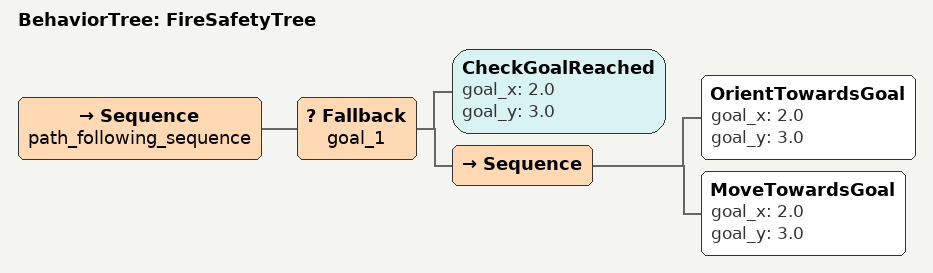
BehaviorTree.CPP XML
<root BTCPP_format="4">
  <BehaviorTree ID="FireSafetyTree">
    <Sequence name="path_following_sequence">
      <Fallback name="goal_1">
        <CheckGoalReached goal_x="2.0" goal_y="3.0"/>
        <Sequence>
          <OrientTowardsGoal goal_x="2.0" goal_y="3.0"/>
          <MoveTowardsGoal goal_x="2.0" goal_y="3.0"/>
        </Sequence>
      </Fallback>

    </Sequence>
  </BehaviorTree>
</root>
